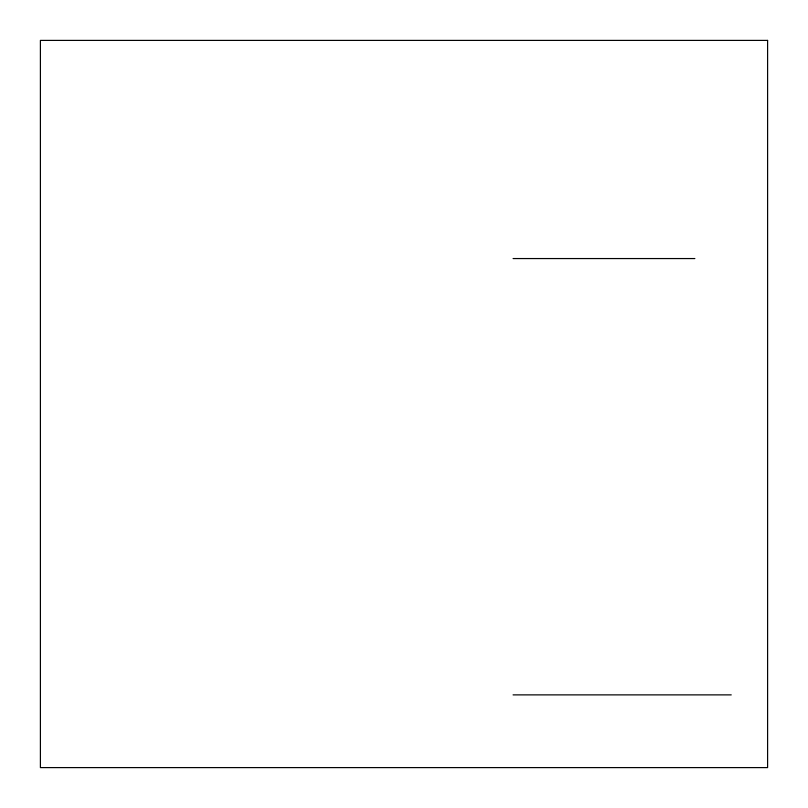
<?xml version="1.0" encoding="UTF-8"?>
<svg xmlns="http://www.w3.org/2000/svg" width="808" height="808" viewBox="0 0 808 808"><rect width="100%" height="100%" fill="white"/><g stroke="black" fill="none" stroke-linecap="round" stroke-linejoin="round"><path stroke-width="1.21" d="M513.08 258.56L694.88 258.56M513.08 694.88L731.24 694.88M767.6 40.4L40.4 40.4L40.4 767.6L767.6 767.6L767.6 40.4"/></g></svg>
